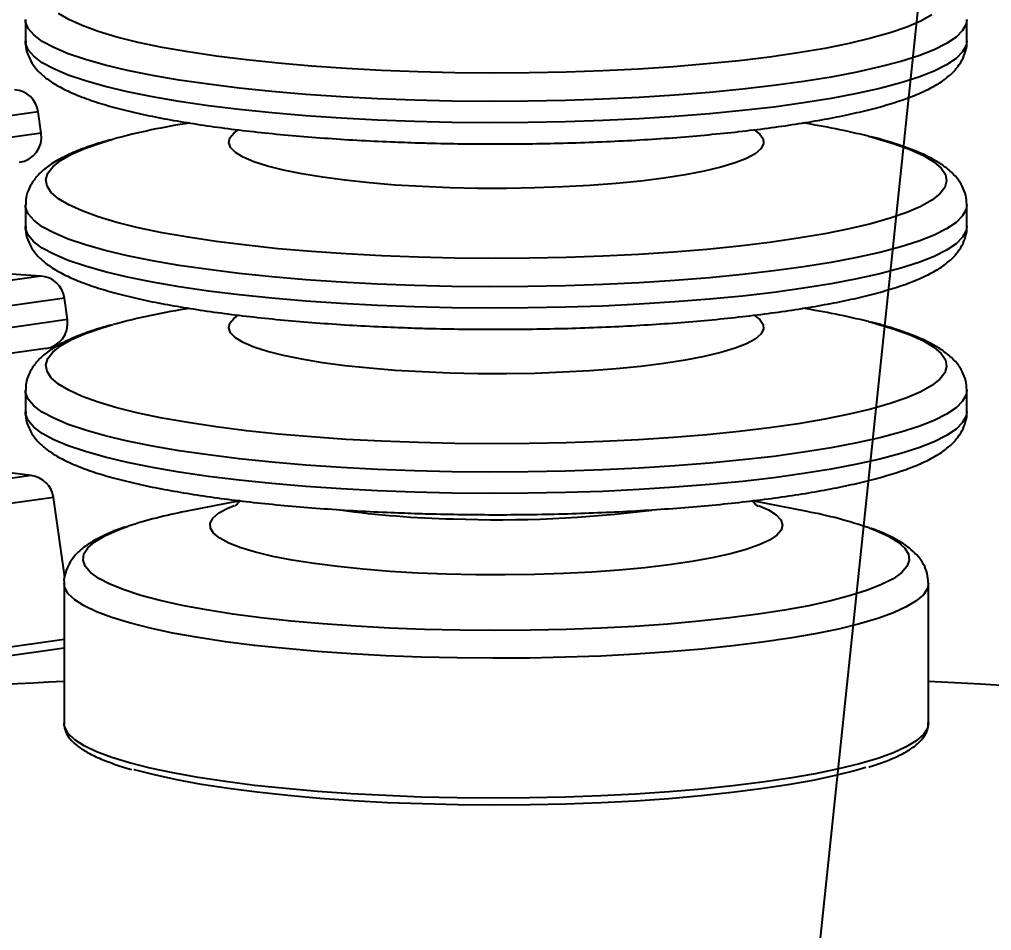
# Model space of a CAD drawing. Header units: millimetres. Extents: x 0 to 6631, y 0 to 4689.
# Drawn here: x 3656.3 to 3769.6, y 3558.3 to 3664.6 of the extents above; entities that cross this region are included whole.
import ezdxf

# ---------------------------------------------------------------- set-up
doc = ezdxf.new("R2010")
doc.units = ezdxf.units.MM
doc.header["$LTSCALE"] = 13
for name, color, linetype in [('几何体', 7, 'Continuous'), ('尺寸', 3, 'Continuous'), ('注释', 2, 'Continuous')]:
    doc.layers.add(name, color=color, linetype=linetype)
doc.styles.add('SLDTEXTSTYLE0', font='hyswlongfangsong.ttf')
doc.styles.get("Standard").update_dxf_attribs({"font": 'gbenor.shx', "bigfont": 'gbcbig.shx'})
doc.dimstyles.new('SLDDIMSTYLE1', dxfattribs={"dimtxt": 50, "dimasz": 40.8, "dimexe": 0, "dimexo": 0.0625, "dimgap": 12.5, "dimtad": 2, "dimdec": 0, "dimrnd": 1e-09, "dimzin": 12, "dimdsep": 46, "dimtxsty": 'SLDTEXTSTYLE0', "dimsah": 1, "dimcen": 0.09, "dimadec": 0, "dimazin": 3, "dimtfac": 1, "dimtdec": 0, "dimtofl": 0, "dimtmove": 0, "dimatfit": 3, "dimfxl": 1, "dimfrac": 2, "dimtolj": 1, "dimtzin": 12, "dimarcsym": 0})
doc.dimstyles.new('SLDDIMSTYLE2', dxfattribs={"dimtxt": 0.18, "dimasz": 40.8, "dimexe": 0, "dimexo": 0.0625, "dimgap": 0, "dimtad": 0, "dimtih": 1, "dimtoh": 1, "dimdec": 0, "dimrnd": 1e-09, "dimzin": 0, "dimdsep": 46, "dimtxsty": 'Standard', "dimsah": 1, "dimcen": 0.09, "dimadec": 0, "dimazin": 0, "dimtfac": 40.8, "dimtdec": 0, "dimtofl": 0, "dimtmove": 0, "dimatfit": 3, "dimfxl": 1, "dimfrac": 2, "dimtolj": 1, "dimtzin": 0, "dimarcsym": 0})

# ---------------------------------------------------------------- blocks, each defined once
blk = doc.blocks.new('*D25')
at = {"layer": 'Defpoints', "color": 0, "transparency": 16777216}
for p in [(3575.32, 3897.11), (3560.01, 3872.12), (3612.56, 3859.97), (3612.56, 3498.23), (3612.56, 3498.23)]:
    blk.add_point(p, dxfattribs=at)
at = {"layer": '尺寸', "color": 0, "lineweight": -2, "transparency": 16777216}
for p, q in [((3612.56, 3860.03), (3612.56, 3898.85)), ((3560.01, 3872.18), (3556.81, 3894.95))]:
    blk.add_line(p, q, dxfattribs=at)
for start, end in [(78.3245, 84.1623), (103.8377, 109.6755)]:
    blk.add_arc((3612.56, 3498.23), 400.61, start, end, dxfattribs=at)
at = {"layer": '尺寸', "color": 0, "transparency": 16777216}
for points in [[(3652.96, 3889.98), (3653.65, 3903.56), (3612.56, 3898.85)], [(3515.46, 3893.9), (3518.03, 3880.54), (3556.81, 3894.95)]]:
    blk.add_solid(points, dxfattribs=at)
at = {"layer": '尺寸', "color": 0, "transparency": 16777216, "insert": (3573.67, 3960.08), "char_height": 50, "attachment_point": 1, "rotation": 2.5305, "style": 'SLDTEXTSTYLE0'}
blk.add_mtext('\\A1;8°', dxfattribs=at)

msp = doc.modelspace()

# ---------------------------------------------------------------- linework, layer by layer
at = {"layer": '几何体'}
for p, q in [((3657.01, 3664.56), (3657.01, 3662.07)), ((3766.74, 3662.07), (3766.74, 3664.56)), ((3658.5, 3653.82), (3634.84, 3650.49)), ((3658.85, 3651.31), (3658.5, 3653.82)), ((3658.85, 3651.31), (3635.2, 3647.98)), ((3657.01, 3642.95), (3657.01, 3640.45)), ((3766.74, 3640.45), (3766.74, 3642.95)), ((3658.8, 3634.65), (3637.06, 3636.17)), ((3658.8, 3634.65), (3636.17, 3631.47)), ((3661.56, 3632.08), (3637.9, 3628.76)), ((3661.91, 3629.58), (3661.56, 3632.08)), ((3661.91, 3629.58), (3638.25, 3626.25)), ((3659.36, 3626.2), (3636.99, 3623.05)), ((3657.01, 3621.34), (3657.01, 3618.84)), ((3766.74, 3618.84), (3766.74, 3621.34)), ((3657.69, 3611.4), (3642.49, 3613.27)), ((3657.69, 3611.4), (3636.92, 3608.49)), ((3660.29, 3608.85), (3638.57, 3605.8)), ((3661.59, 3599.57), (3660.29, 3608.85)), ((3682, 3608.47), (3675.61, 3607.2)), ((3748.13, 3607.2), (3741.74, 3608.47)), ((3661.5, 3598.85), (3661.5, 3582.53)), ((3762.25, 3582.53), (3762.25, 3598.85)), ((3661.5, 3592.29), (3640.87, 3589.39)), ((3661.5, 3591.28), (3640.45, 3588.32)), ((3762.25, 3582.57), (3762.25, 3582.53))]:
    msp.add_line(p, q, dxfattribs=at)
at = {"layer": '几何体', "flags": 128}
for points in [[(3702.35, 3655.18), (3698.03, 3655.34), (3693.8, 3655.56), (3689.69, 3655.85), (3685.73, 3656.18), (3681.93, 3656.58), (3678.33, 3657.02), (3674.94, 3657.51), (3671.8, 3658.05), (3668.91, 3658.63), (3666.31, 3659.25), (3664, 3659.91), (3661.99, 3660.59), (3660.32, 3661.3), (3658.97, 3662.03), (3657.98, 3662.78), (3657.32, 3663.54), (3657.03, 3664.3), (3657.01, 3664.57)], [(3702.76, 3658.47), (3698.52, 3658.63), (3694.37, 3658.85), (3690.35, 3659.13), (3686.47, 3659.47), (3682.76, 3659.86), (3679.25, 3660.3), (3675.97, 3660.79), (3672.93, 3661.33), (3670.15, 3661.91), (3667.67, 3662.53), (3665.48, 3663.18), (3663.61, 3663.86), (3662.07, 3664.56), (3660.87, 3665.29)], [(3766.74, 3664.58), (3766.66, 3664.05), (3766.24, 3663.28), (3765.48, 3662.53), (3764.36, 3661.79), (3762.91, 3661.06), (3761.12, 3660.36), (3759.02, 3659.69), (3756.6, 3659.04), (3753.9, 3658.44), (3750.93, 3657.87), (3747.7, 3657.34), (3744.24, 3656.87), (3740.57, 3656.44), (3736.72, 3656.07), (3732.7, 3655.75), (3728.55, 3655.48), (3724.29, 3655.28), (3719.95, 3655.14), (3715.55, 3655.05), (3711.14, 3655.03), (3706.72, 3655.07), (3702.35, 3655.18)], [(3762.64, 3665.12), (3761.36, 3664.4), (3759.75, 3663.7), (3757.81, 3663.03), (3755.55, 3662.39), (3753, 3661.78), (3750.17, 3661.21), (3747.07, 3660.68), (3743.73, 3660.2), (3740.18, 3659.77), (3736.43, 3659.39), (3732.52, 3659.06), (3728.46, 3658.79), (3724.29, 3658.59), (3720.04, 3658.44), (3715.73, 3658.35), (3711.39, 3658.33), (3707.06, 3658.37), (3702.76, 3658.47)], [(3702.35, 3652.68), (3698.03, 3652.85), (3693.8, 3653.07), (3689.69, 3653.35), (3685.73, 3653.69), (3681.93, 3654.08), (3678.33, 3654.53), (3674.94, 3655.02), (3671.8, 3655.56), (3668.91, 3656.14), (3666.31, 3656.76), (3664, 3657.41), (3661.99, 3658.1), (3660.32, 3658.81), (3658.97, 3659.54), (3657.98, 3660.29), (3657.32, 3661.05), (3657.03, 3661.81), (3657.01, 3662.07)], [(3766.74, 3662.07), (3766.66, 3661.56), (3766.24, 3660.79), (3765.48, 3660.04), (3764.36, 3659.29), (3762.91, 3658.57), (3761.12, 3657.87), (3759.02, 3657.19), (3756.6, 3656.55), (3753.9, 3655.94), (3750.93, 3655.38), (3747.7, 3654.85), (3744.24, 3654.37), (3740.57, 3653.95), (3736.72, 3653.57), (3732.7, 3653.25), (3728.55, 3652.99), (3724.29, 3652.79), (3719.95, 3652.64), (3715.55, 3652.56), (3711.14, 3652.54), (3706.72, 3652.58), (3702.35, 3652.68)], [(3706.46, 3644.96), (3703.23, 3645.09), (3700.09, 3645.28), (3697.09, 3645.53), (3694.26, 3645.83), (3691.62, 3646.18), (3689.22, 3646.57), (3687.07, 3647.01), (3685.2, 3647.49), (3683.64, 3648), (3682.39, 3648.53), (3681.48, 3649.09), (3680.92, 3649.65), (3680.7, 3650.23), (3680.84, 3650.8), (3681.33, 3651.37), (3681.79, 3651.71)], [(3755.27, 3650.96), (3756.08, 3650.75), (3758.27, 3650.1), (3760.14, 3649.42), (3761.68, 3648.71), (3762.88, 3647.99), (3763.73, 3647.25), (3764.23, 3646.5), (3764.37, 3645.75), (3764.15, 3644.99), (3763.57, 3644.25), (3762.64, 3643.51), (3761.36, 3642.79), (3759.75, 3642.09), (3757.81, 3641.42), (3755.55, 3640.77), (3753, 3640.17), (3750.17, 3639.6), (3747.07, 3639.07), (3743.73, 3638.59), (3740.18, 3638.15), (3736.43, 3637.77), (3732.52, 3637.45), (3728.46, 3637.18), (3724.29, 3636.97), (3720.04, 3636.83), (3715.73, 3636.74), (3711.39, 3636.72), (3707.06, 3636.75), (3702.76, 3636.85)], [(3741.95, 3651.71), (3742.59, 3651.22), (3742.98, 3650.65), (3743.02, 3650.07), (3742.71, 3649.5), (3742.05, 3648.93), (3741.04, 3648.38), (3739.71, 3647.85), (3738.05, 3647.35), (3736.11, 3646.89), (3733.89, 3646.46), (3731.41, 3646.07), (3728.72, 3645.74), (3725.84, 3645.45), (3722.8, 3645.22), (3719.63, 3645.05), (3716.38, 3644.94), (3713.07, 3644.88), (3709.75, 3644.89), (3706.46, 3644.96)], [(3702.76, 3636.85), (3698.52, 3637.01), (3694.37, 3637.24), (3690.35, 3637.52), (3686.47, 3637.85), (3682.76, 3638.25), (3679.25, 3638.69), (3675.97, 3639.18), (3672.93, 3639.72), (3670.15, 3640.3), (3667.67, 3640.91), (3665.48, 3641.57), (3663.61, 3642.25), (3662.07, 3642.95), (3660.87, 3643.67), (3660.02, 3644.41), (3659.52, 3645.16), (3659.38, 3645.91), (3659.6, 3646.67), (3660.18, 3647.41), (3661.11, 3648.15), (3662.38, 3648.87), (3664, 3649.57), (3665.94, 3650.24), (3667.21, 3650.62)], [(3702.35, 3633.57), (3698.03, 3633.73), (3693.8, 3633.95), (3689.69, 3634.23), (3685.73, 3634.57), (3681.93, 3634.96), (3678.33, 3635.41), (3674.94, 3635.9), (3671.8, 3636.44), (3668.91, 3637.02), (3666.31, 3637.64), (3664, 3638.3), (3661.99, 3638.98), (3660.32, 3639.69), (3658.97, 3640.42), (3657.98, 3641.17), (3657.32, 3641.93), (3657.03, 3642.69), (3657.01, 3642.96)], [(3766.74, 3642.97), (3766.66, 3642.44), (3766.24, 3641.67), (3765.48, 3640.92), (3764.36, 3640.17), (3762.91, 3639.45), (3761.12, 3638.75), (3759.02, 3638.07), (3756.6, 3637.43), (3753.9, 3636.82), (3750.93, 3636.26), (3747.7, 3635.73), (3744.24, 3635.26), (3740.57, 3634.83), (3736.72, 3634.45), (3732.7, 3634.13), (3728.55, 3633.87), (3724.29, 3633.67), (3719.95, 3633.52), (3715.55, 3633.44), (3711.14, 3633.42), (3706.72, 3633.46), (3702.35, 3633.57)], [(3702.35, 3631.07), (3698.03, 3631.24), (3693.8, 3631.46), (3689.69, 3631.74), (3685.73, 3632.08), (3681.93, 3632.47), (3678.33, 3632.92), (3674.94, 3633.41), (3671.8, 3633.95), (3668.91, 3634.53), (3666.31, 3635.15), (3664, 3635.8), (3661.99, 3636.49), (3660.32, 3637.2), (3658.97, 3637.93), (3657.98, 3638.67), (3657.32, 3639.43), (3657.03, 3640.2), (3657.01, 3640.45)], [(3766.74, 3640.45), (3766.66, 3639.94), (3766.24, 3639.18), (3765.48, 3638.42), (3764.36, 3637.68), (3762.91, 3636.96), (3761.12, 3636.25), (3759.02, 3635.58), (3756.6, 3634.94), (3753.9, 3634.33), (3750.93, 3633.76), (3747.7, 3633.24), (3744.24, 3632.76), (3740.57, 3632.33), (3736.72, 3631.96), (3732.7, 3631.64), (3728.55, 3631.38), (3724.29, 3631.17), (3719.95, 3631.03), (3715.55, 3630.95), (3711.14, 3630.93), (3706.72, 3630.97), (3702.35, 3631.07)], [(3706.46, 3623.35), (3703.23, 3623.48), (3700.09, 3623.67), (3697.09, 3623.91), (3694.26, 3624.21), (3691.62, 3624.56), (3689.22, 3624.96), (3687.07, 3625.4), (3685.2, 3625.88), (3683.64, 3626.39), (3682.39, 3626.92), (3681.48, 3627.47), (3680.92, 3628.04), (3680.7, 3628.62), (3680.84, 3629.19), (3681.33, 3629.76), (3681.79, 3630.1)], [(3755.27, 3629.35), (3756.08, 3629.13), (3758.27, 3628.48), (3760.14, 3627.8), (3761.68, 3627.1), (3762.88, 3626.37), (3763.73, 3625.64), (3764.23, 3624.89), (3764.37, 3624.13), (3764.15, 3623.38), (3763.57, 3622.64), (3762.64, 3621.9), (3761.36, 3621.18), (3759.75, 3620.48), (3757.81, 3619.81), (3755.55, 3619.16), (3753, 3618.55), (3750.17, 3617.98), (3747.07, 3617.45), (3743.73, 3616.97), (3740.18, 3616.54), (3736.43, 3616.16), (3732.52, 3615.84), (3728.46, 3615.57), (3724.29, 3615.36), (3720.04, 3615.21), (3715.73, 3615.13), (3711.39, 3615.1), (3707.06, 3615.14), (3702.76, 3615.24)], [(3741.95, 3630.1), (3742.59, 3629.6), (3742.98, 3629.03), (3743.02, 3628.46), (3742.71, 3627.88), (3742.05, 3627.32), (3741.04, 3626.77), (3739.71, 3626.24), (3738.05, 3625.74), (3736.11, 3625.27), (3733.89, 3624.85), (3731.41, 3624.46), (3728.72, 3624.13), (3725.84, 3623.84), (3722.8, 3623.61), (3719.63, 3623.44), (3716.38, 3623.32), (3713.07, 3623.27), (3709.75, 3623.28), (3706.46, 3623.35)], [(3702.76, 3615.24), (3698.52, 3615.4), (3694.37, 3615.62), (3690.35, 3615.9), (3686.47, 3616.24), (3682.76, 3616.63), (3679.25, 3617.08), (3675.97, 3617.57), (3672.93, 3618.11), (3670.15, 3618.69), (3667.67, 3619.3), (3665.48, 3619.95), (3663.61, 3620.63), (3662.07, 3621.34), (3660.87, 3622.06), (3660.02, 3622.8), (3659.52, 3623.55), (3659.38, 3624.3), (3659.6, 3625.05), (3660.18, 3625.8), (3661.11, 3626.54), (3662.38, 3627.26), (3664, 3627.96), (3665.94, 3628.63), (3667.21, 3629.01)], [(3702.35, 3611.95), (3698.03, 3612.12), (3693.8, 3612.34), (3689.69, 3612.62), (3685.73, 3612.96), (3681.93, 3613.35), (3678.33, 3613.8), (3674.94, 3614.29), (3671.8, 3614.83), (3668.91, 3615.41), (3666.31, 3616.03), (3664, 3616.68), (3661.99, 3617.37), (3660.32, 3618.08), (3658.97, 3618.81), (3657.98, 3619.55), (3657.32, 3620.31), (3657.03, 3621.08), (3657.01, 3621.35)], [(3766.74, 3621.36), (3766.66, 3620.82), (3766.24, 3620.06), (3765.48, 3619.3), (3764.36, 3618.56), (3762.91, 3617.84), (3761.12, 3617.14), (3759.02, 3616.46), (3756.6, 3615.82), (3753.9, 3615.21), (3750.93, 3614.64), (3747.7, 3614.12), (3744.24, 3613.64), (3740.57, 3613.22), (3736.72, 3612.84), (3732.7, 3612.52), (3728.55, 3612.26), (3724.29, 3612.06), (3719.95, 3611.91), (3715.55, 3611.83), (3711.14, 3611.81), (3706.72, 3611.85), (3702.35, 3611.95)], [(3702.35, 3609.46), (3698.03, 3609.62), (3693.8, 3609.85), (3689.69, 3610.13), (3685.73, 3610.47), (3681.93, 3610.86), (3678.33, 3611.3), (3674.94, 3611.8), (3671.8, 3612.33), (3668.91, 3612.92), (3666.31, 3613.54), (3664, 3614.19), (3661.99, 3614.87), (3660.32, 3615.58), (3658.97, 3616.31), (3657.98, 3617.06), (3657.32, 3617.82), (3657.03, 3618.59), (3657.01, 3618.84)], [(3766.74, 3618.84), (3766.66, 3618.33), (3766.24, 3617.57), (3765.48, 3616.81), (3764.36, 3616.07), (3762.91, 3615.34), (3761.12, 3614.64), (3759.02, 3613.97), (3756.6, 3613.32), (3753.9, 3612.72), (3750.93, 3612.15), (3747.7, 3611.63), (3744.24, 3611.15), (3740.57, 3610.72), (3736.72, 3610.35), (3732.7, 3610.03), (3728.55, 3609.77), (3724.29, 3609.56), (3719.95, 3609.42), (3715.55, 3609.34), (3711.14, 3609.32), (3706.72, 3609.36), (3702.35, 3609.46)], [(3706.08, 3599.9), (3702.73, 3600.03), (3699.48, 3600.22), (3696.36, 3600.47), (3693.41, 3600.78), (3690.65, 3601.13), (3688.11, 3601.53), (3685.83, 3601.98), (3683.82, 3602.46), (3682.11, 3602.98), (3680.72, 3603.53), (3679.66, 3604.09), (3678.94, 3604.68), (3678.56, 3605.27), (3678.54, 3605.87), (3678.88, 3606.46), (3679.56, 3607.04), (3680.59, 3607.61), (3681.32, 3607.93)], [(3742.45, 3607.92), (3743.6, 3607.39), (3744.49, 3606.82), (3745.04, 3606.23), (3745.24, 3605.63), (3745.08, 3605.04), (3744.57, 3604.45), (3743.72, 3603.87), (3742.52, 3603.31), (3741, 3602.78), (3739.18, 3602.27), (3737.06, 3601.8), (3734.68, 3601.37), (3732.05, 3600.99), (3729.21, 3600.65), (3726.19, 3600.37), (3723.02, 3600.14), (3719.72, 3599.97), (3716.35, 3599.86), (3712.92, 3599.81), (3709.49, 3599.82), (3706.08, 3599.9)], [(3703.51, 3593.46), (3699.46, 3593.62), (3695.51, 3593.83), (3691.68, 3594.11), (3687.99, 3594.44), (3684.49, 3594.82), (3681.18, 3595.25), (3678.11, 3595.74), (3675.28, 3596.26), (3672.72, 3596.83), (3670.46, 3597.43), (3668.5, 3598.06), (3666.86, 3598.73), (3665.56, 3599.41), (3664.59, 3600.11), (3663.98, 3600.82), (3663.72, 3601.54), (3663.82, 3602.26), (3664.28, 3602.97), (3665.09, 3603.68), (3666.24, 3604.37), (3667.73, 3605.04), (3668.97, 3605.5)], [(3755.35, 3605.29), (3756.11, 3605), (3757.58, 3604.33), (3758.72, 3603.64), (3759.5, 3602.93), (3759.94, 3602.22), (3760.02, 3601.5), (3759.74, 3600.78), (3759.11, 3600.07), (3758.13, 3599.37), (3756.8, 3598.69), (3755.15, 3598.03), (3753.17, 3597.4), (3750.89, 3596.8), (3748.32, 3596.23), (3745.48, 3595.71), (3742.39, 3595.23), (3739.07, 3594.8), (3735.55, 3594.42), (3731.86, 3594.09), (3728.02, 3593.82), (3724.06, 3593.61), (3720.01, 3593.46), (3715.9, 3593.36), (3711.76, 3593.34), (3707.62, 3593.37), (3703.51, 3593.46)], [(3703.13, 3590.24), (3699.01, 3590.39), (3694.97, 3590.61), (3691.06, 3590.88), (3687.3, 3591.22), (3683.7, 3591.6), (3680.31, 3592.03), (3677.13, 3592.52), (3674.2, 3593.04), (3671.54, 3593.61), (3669.15, 3594.22), (3667.07, 3594.85), (3665.3, 3595.52), (3663.86, 3596.21), (3662.75, 3596.91), (3661.99, 3597.63), (3661.58, 3598.36), (3661.5, 3598.83)], [(3762.25, 3598.87), (3762.13, 3598.24), (3761.66, 3597.51), (3760.84, 3596.79), (3759.67, 3596.09), (3758.18, 3595.4), (3756.35, 3594.74), (3754.22, 3594.11), (3751.79, 3593.51), (3749.07, 3592.95), (3746.1, 3592.43), (3742.89, 3591.96), (3739.46, 3591.53), (3735.83, 3591.16), (3732.04, 3590.84), (3728.11, 3590.57), (3724.06, 3590.36), (3719.93, 3590.22), (3715.74, 3590.13), (3711.52, 3590.1), (3707.31, 3590.14), (3703.13, 3590.24)], [(3703.13, 3573.92), (3699.01, 3574.08), (3694.97, 3574.29), (3691.06, 3574.57), (3687.3, 3574.9), (3683.7, 3575.28), (3680.31, 3575.72), (3677.13, 3576.2), (3674.2, 3576.73), (3671.54, 3577.29), (3669.15, 3577.9), (3667.07, 3578.54), (3665.3, 3579.2), (3663.86, 3579.89), (3662.75, 3580.6), (3661.99, 3581.32), (3661.58, 3582.05), (3661.5, 3582.53)], [(3762.25, 3582.53), (3762.13, 3581.92), (3761.66, 3581.2), (3760.84, 3580.48), (3759.67, 3579.77), (3758.18, 3579.09), (3756.35, 3578.43), (3754.22, 3577.8), (3751.79, 3577.2), (3749.07, 3576.64), (3746.1, 3576.12), (3742.89, 3575.64), (3739.46, 3575.21), (3735.83, 3574.84), (3732.04, 3574.52), (3728.11, 3574.25), (3724.06, 3574.05), (3719.93, 3573.9), (3715.74, 3573.81), (3711.52, 3573.79), (3707.31, 3573.82), (3703.13, 3573.92)], [(3703.3, 3573.11), (3699.21, 3573.26), (3695.2, 3573.48), (3691.32, 3573.76), (3687.59, 3574.09), (3684.03, 3574.47), (3680.67, 3574.91), (3677.54, 3575.39), (3674.65, 3575.92), (3672.04, 3576.49), (3669.7, 3577.09), (3669.63, 3577.11)], [(3754.96, 3577.36), (3753.8, 3577.02), (3751.43, 3576.42), (3748.79, 3575.86), (3745.87, 3575.33), (3742.71, 3574.86), (3739.33, 3574.43), (3735.75, 3574.05), (3732, 3573.72), (3728.1, 3573.45), (3724.09, 3573.24), (3719.99, 3573.09), (3715.83, 3573), (3711.64, 3572.98), (3707.45, 3573.01), (3703.3, 3573.11)]]:
    msp.add_lwpolyline(points, dxfattribs=at)
at = {"layer": '几何体'}
for centre, radius, start, end in [((3655.54, 3653.4), 2.99, 8, 86), ((3688.26, 3573.15), 80.28, 98.6578, 105.198), ((3733.47, 3562.83), 90.79, 76.1055, 81.0569), ((3655.89, 3650.89), 2.99, 278, 8), ((3658.59, 3631.67), 2.99, 8, 86), ((3688.26, 3551.53), 80.28, 98.6578, 105.198), ((3733.47, 3541.22), 90.79, 76.1055, 81.0569), ((3658.94, 3629.16), 2.99, 278, 8), ((3657.32, 3608.43), 2.99, 8, 83), ((3685.3, 3555.66), 52.44, 100.6446, 108.142), ((3709.84, 3727.96), 121.65, 262.3627, 268.591), ((3712.07, 3749.39), 143.14, 267.9107, 277.2059), ((3738.98, 3557.95), 50.09, 70.9261, 79.4711), ((3711.87, 2604.54), 984.15, 92.9341, 99.66176), ((3711.87, 2604.54), 984.15, 75.73634, 87.0659)]:
    msp.add_arc(centre, radius, start, end, dxfattribs=at)
for points, knots in [([(3657.05, 3662.1), (3657.04, 3661.95), (3656.99, 3661.41), (3657.25, 3660.49), (3657.75, 3659.45), (3658.48, 3658.54), (3659.43, 3657.68), (3660.71, 3656.84), (3662.35, 3656.02), (3664.34, 3655.24), (3666.59, 3654.53), (3669.06, 3653.88), (3671.74, 3653.29), (3674.63, 3652.74), (3677.72, 3652.25), (3681, 3651.8), (3684.45, 3651.4), (3688.06, 3651.05), (3691.79, 3650.75), (3695.65, 3650.5), (3699.32, 3650.32), (3701.72, 3650.24), (3702.77, 3650.2)], [0, 0, 0, 0, 0.012824, 0.048137, 0.083549, 0.121508, 0.164935, 0.21687, 0.27717, 0.338707, 0.398103, 0.455947, 0.512831, 0.569107, 0.624982, 0.680583, 0.73599, 0.791258, 0.846425, 0.901519, 0.956558, 1, 1, 1, 1]), ([(3702.77, 3650.2), (3703.48, 3650.18), (3705.53, 3650.13), (3708.97, 3650.07), (3713.06, 3650.06), (3717.14, 3650.1), (3721.2, 3650.2), (3725.2, 3650.36), (3729.12, 3650.56), (3732.94, 3650.82), (3736.64, 3651.14), (3740.19, 3651.5), (3743.59, 3651.91), (3746.8, 3652.37), (3749.82, 3652.87), (3752.63, 3653.42), (3755.21, 3654.01), (3757.57, 3654.65), (3759.7, 3655.35), (3761.6, 3656.11), (3763.23, 3656.94), (3764.52, 3657.83), (3765.48, 3658.77), (3766.18, 3659.76), (3766.6, 3660.84), (3766.78, 3661.66), (3766.73, 3662.08), (3766.72, 3662.12)], [0, 0, 0, 0, 0.023188, 0.067276, 0.111364, 0.1554505, 0.1995411, 0.243643, 0.2877644, 0.3319149, 0.3761059, 0.4203519, 0.4646717, 0.5090908, 0.5536448, 0.5983853, 0.6433897, 0.6887786, 0.7347473, 0.7816216, 0.8299315, 0.8747211, 0.9109237, 0.9418113, 0.9699561, 0.9969861, 1, 1, 1, 1]), ([(3766.72, 3643), (3766.7, 3643.36), (3766.65, 3644.12), (3766.21, 3645.18), (3765.58, 3646.13), (3764.72, 3647), (3763.58, 3647.85), (3762.08, 3648.68), (3760.22, 3649.48), (3758.03, 3650.22), (3756.45, 3650.69), (3755.53, 3650.9), (3755.5, 3650.91)], [0, 0, 0, 0, 0.073516, 0.154586, 0.239169, 0.333629, 0.445197, 0.578019, 0.721462, 0.860381, 0.995066, 1, 1, 1, 1]), ([(3666.95, 3650.55), (3666.48, 3650.42), (3665.22, 3650.07), (3663.46, 3649.45), (3661.62, 3648.66), (3660.09, 3647.8), (3658.89, 3646.89), (3658.01, 3645.94), (3657.41, 3644.93), (3657.05, 3643.92), (3657.05, 3643.25), (3657.05, 3642.98)], [0, 0, 0, 0, 0.085235, 0.228313, 0.374615, 0.525969, 0.656381, 0.762099, 0.854444, 0.940049, 1, 1, 1, 1]), ([(3657.05, 3640.48), (3657.04, 3640.34), (3656.99, 3639.8), (3657.25, 3638.87), (3657.75, 3637.84), (3658.48, 3636.93), (3659.43, 3636.07), (3660.71, 3635.23), (3662.35, 3634.41), (3664.34, 3633.63), (3666.59, 3632.91), (3669.06, 3632.27), (3671.74, 3631.67), (3674.63, 3631.13), (3677.72, 3630.64), (3681, 3630.19), (3684.45, 3629.79), (3688.06, 3629.44), (3691.79, 3629.14), (3695.65, 3628.89), (3699.32, 3628.71), (3701.72, 3628.63), (3702.77, 3628.59)], [0, 0, 0, 0, 0.012824, 0.048137, 0.083549, 0.121508, 0.164935, 0.21687, 0.27717, 0.338707, 0.398103, 0.455947, 0.512831, 0.569107, 0.624982, 0.680583, 0.73599, 0.791258, 0.846425, 0.901519, 0.956558, 1, 1, 1, 1]), ([(3702.77, 3628.59), (3703.48, 3628.57), (3705.53, 3628.51), (3708.97, 3628.46), (3713.06, 3628.45), (3717.14, 3628.49), (3721.2, 3628.59), (3725.2, 3628.74), (3729.12, 3628.95), (3732.94, 3629.21), (3736.64, 3629.52), (3740.19, 3629.89), (3743.59, 3630.3), (3746.8, 3630.75), (3749.82, 3631.26), (3752.63, 3631.8), (3755.21, 3632.4), (3757.57, 3633.04), (3759.7, 3633.73), (3761.6, 3634.5), (3763.23, 3635.33), (3764.52, 3636.22), (3765.48, 3637.16), (3766.18, 3638.15), (3766.6, 3639.22), (3766.78, 3640.05), (3766.73, 3640.47), (3766.72, 3640.51)], [0, 0, 0, 0, 0.023188, 0.067276, 0.111364, 0.15545, 0.199541, 0.243643, 0.287764, 0.331915, 0.376106, 0.420352, 0.464672, 0.509091, 0.553645, 0.598385, 0.64339, 0.688779, 0.734747, 0.781622, 0.829932, 0.874721, 0.910924, 0.941811, 0.969956, 0.996986, 1, 1, 1, 1]), ([(3766.72, 3621.39), (3766.7, 3621.75), (3766.65, 3622.51), (3766.21, 3623.56), (3765.58, 3624.52), (3764.72, 3625.39), (3763.58, 3626.24), (3762.08, 3627.07), (3760.22, 3627.87), (3758.03, 3628.61), (3756.45, 3629.08), (3755.53, 3629.29), (3755.5, 3629.3)], [0, 0, 0, 0, 0.073516, 0.154586, 0.239169, 0.333629, 0.445197, 0.578019, 0.721462, 0.860381, 0.995066, 1, 1, 1, 1]), ([(3666.95, 3628.94), (3666.48, 3628.81), (3665.22, 3628.46), (3663.46, 3627.83), (3661.62, 3627.05), (3660.09, 3626.19), (3658.89, 3625.28), (3658.01, 3624.33), (3657.41, 3623.31), (3657.05, 3622.31), (3657.05, 3621.64), (3657.05, 3621.37)], [0, 0, 0, 0, 0.085235, 0.228313, 0.374615, 0.525969, 0.656381, 0.762099, 0.854444, 0.940049, 1, 1, 1, 1]), ([(3657.05, 3618.87), (3657.04, 3618.73), (3656.99, 3618.18), (3657.25, 3617.26), (3657.75, 3616.23), (3658.48, 3615.31), (3659.43, 3614.46), (3660.71, 3613.61), (3662.35, 3612.79), (3664.34, 3612.01), (3666.59, 3611.3), (3669.06, 3610.66), (3671.74, 3610.06), (3674.63, 3609.52), (3677.72, 3609.02), (3681, 3608.57), (3684.45, 3608.18), (3688.06, 3607.83), (3691.79, 3607.53), (3695.65, 3607.28), (3699.32, 3607.1), (3701.72, 3607.02), (3702.77, 3606.98)], [0, 0, 0, 0, 0.0128235, 0.0481369, 0.083549, 0.1215075, 0.1649351, 0.2168705, 0.27717, 0.338707, 0.3981026, 0.4559471, 0.5128313, 0.5691074, 0.6249822, 0.6805826, 0.7359899, 0.7912583, 0.8464255, 0.9015186, 0.9565578, 1, 1, 1, 1]), ([(3702.77, 3606.98), (3703.48, 3606.96), (3705.53, 3606.9), (3708.97, 3606.85), (3713.06, 3606.83), (3717.14, 3606.88), (3721.2, 3606.98), (3725.2, 3607.13), (3729.12, 3607.34), (3732.94, 3607.6), (3736.64, 3607.91), (3740.19, 3608.27), (3743.59, 3608.68), (3746.8, 3609.14), (3749.82, 3609.64), (3752.63, 3610.19), (3755.21, 3610.79), (3757.57, 3611.43), (3759.7, 3612.12), (3761.6, 3612.88), (3763.23, 3613.72), (3764.52, 3614.61), (3765.48, 3615.55), (3766.18, 3616.54), (3766.6, 3617.61), (3766.78, 3618.44), (3766.73, 3618.86), (3766.72, 3618.9)], [0, 0, 0, 0, 0.023188, 0.067276, 0.111364, 0.15545, 0.199541, 0.243643, 0.287764, 0.331915, 0.376106, 0.420352, 0.464672, 0.509091, 0.553645, 0.598385, 0.64339, 0.688779, 0.734747, 0.781622, 0.829932, 0.874721, 0.910924, 0.941811, 0.969956, 0.996986, 1, 1, 1, 1]), ([(3682.03, 3608.48), (3681.91, 3608.33), (3681.66, 3608.03), (3681.43, 3607.86), (3681.43, 3607.86), (3681.42, 3607.86)], [0, 0, 0, 0, 0.345847, 0.715365, 1, 1, 1, 1]), ([(3742.34, 3607.85), (3742.34, 3607.84), (3742.37, 3607.82), (3742.24, 3607.91), (3742.01, 3608.1), (3741.8, 3608.38), (3741.73, 3608.47)], [0, 0, 0, 0, 0.030108, 0.430975, 0.809307, 1, 1, 1, 1]), ([(3668.69, 3605.42), (3668.65, 3605.4), (3667.9, 3605.17), (3666.65, 3604.66), (3665.01, 3603.86), (3663.73, 3603.01), (3662.77, 3602.11), (3662.07, 3601.15), (3661.65, 3600.1), (3661.46, 3599.28), (3661.51, 3598.85), (3661.52, 3598.8)], [0, 0, 0, 0, 0.009527, 0.184835, 0.365769, 0.534748, 0.668828, 0.782704, 0.886317, 0.985715, 1, 1, 1, 1]), ([(3762.24, 3598.9), (3762.21, 3599.27), (3762.15, 3600.04), (3761.71, 3601.07), (3761.07, 3601.99), (3760.22, 3602.83), (3759.1, 3603.64), (3757.59, 3604.43), (3756.4, 3604.97), (3755.62, 3605.22), (3755.59, 3605.23)], [0, 0, 0, 0, 0.103574, 0.213081, 0.327505, 0.455774, 0.608433, 0.792229, 0.991051, 1, 1, 1, 1]), ([(3661.52, 3582.57), (3661.51, 3582.51), (3661.46, 3582.16), (3661.68, 3581.51), (3662.14, 3580.72), (3662.9, 3579.97), (3663.96, 3579.24), (3665.36, 3578.52), (3667.09, 3577.85), (3668.43, 3577.39), (3669.27, 3577.16), (3669.35, 3577.14)], [0, 0, 0, 0, 0.023445, 0.138831, 0.255392, 0.38439, 0.530041, 0.683129, 0.834318, 0.983374, 1, 1, 1, 1]), ([(3755.29, 3577.41), (3755.35, 3577.43), (3756.12, 3577.65), (3757.35, 3578.1), (3758.95, 3578.78), (3760.24, 3579.52), (3761.22, 3580.29), (3761.86, 3581.09), (3762.22, 3581.86), (3762.22, 3582.37), (3762.22, 3582.59)], [0, 0, 0, 0, 0.014187, 0.171246, 0.329539, 0.489761, 0.652708, 0.79004, 0.911569, 1, 1, 1, 1])]:
    msp.add_open_spline(points, degree=3, knots=knots, dxfattribs=at)

# ---------------------------------------------------------------- dimensions: what is measured, and where the dimension line sits
at = {"layer": '尺寸'}
dim = msp.add_angular_dim_2l(base=(3575.32, 3897.11), line1=((3612.56, 3859.97), (3612.56, 3498.23)), line2=((3560.01, 3872.12), (3612.56, 3498.23)), dimstyle='SLDDIMSTYLE1', dxfattribs=at)
dim.commit()
dim.dimension.update_dxf_attribs({"geometry": '*D25', "text_midpoint": (3594.87, 3898.46), "dimtype": 162})

# ---------------------------------------------------------------- leaders
at = {"layer": '注释'}
msp.add_leader([(3716.52, 3241.47), (3798.1, 4018.77)], dimstyle='SLDDIMSTYLE2', dxfattribs=at)

doc.saveas('drawing.dxf')
